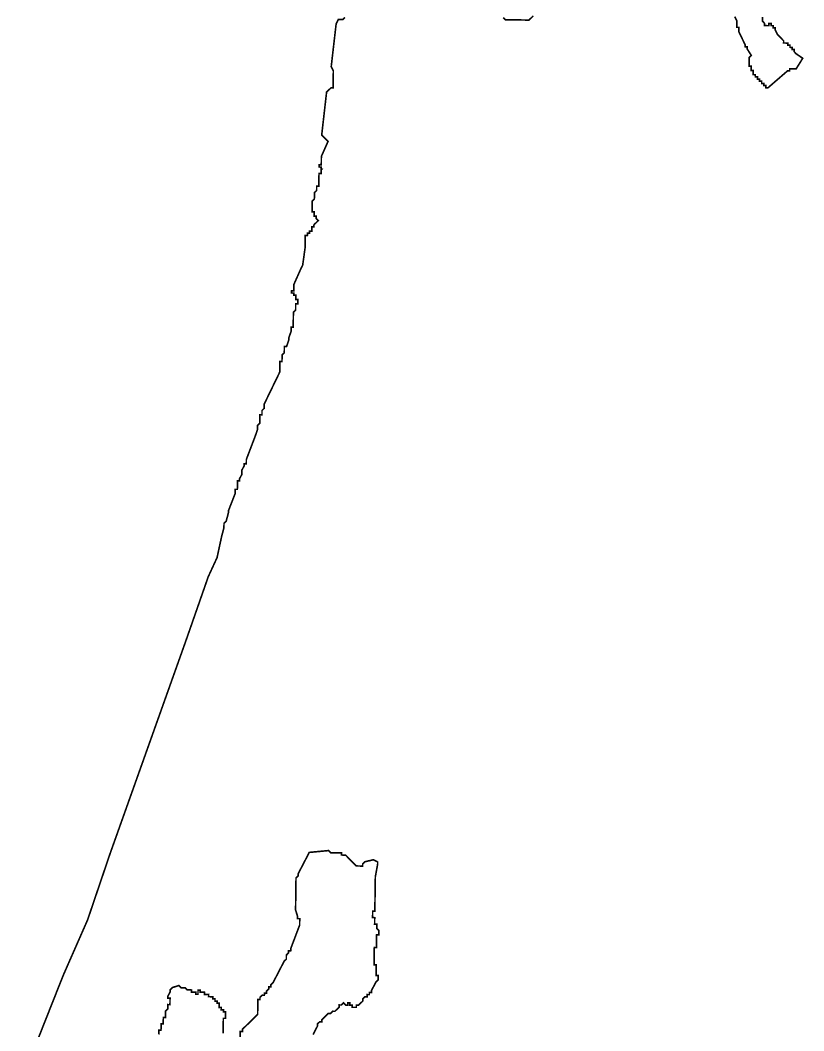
# Model space of a CAD drawing. Header units: metres. Extents: x 257673 to 289848, y 2129691 to 2228029.
# Drawn here: x 262944 to 264392, y 2224293 to 2226161 of the extents above; entities that cross this region are included whole.
import ezdxf

# ---------------------------------------------------------------- set-up
doc = ezdxf.new("R2010")
doc.units = ezdxf.units.M
doc.header["$MEASUREMENT"] = 0
doc.layers.add('HAZARDS LINE', color=1, linetype='Continuous')

msp = doc.modelspace()

# ---------------------------------------------------------------- linework, layer by layer
at = {"layer": 'HAZARDS LINE', "lineweight": 18}
for points in [[(262945.4, 2224198.2, 2.97, 2.97, 0), (263023.4, 2224395.1, 2.97, 2.97, 0), (263068.4, 2224497.5, 2.97, 2.97, 0), (263109.8, 2224619.6, 2.97, 2.97, 0), (263250.1, 2225013.6, 2.97, 2.97, 0), (263291.4, 2225131.9, 2.97, 2.97, 0), (263307.7, 2225167.3, 2.97, 2.97, 0), (263316.2, 2225206.7, 2.97, 2.97, 0), (263320.4, 2225222.5, 2.97, 2.97, 0), (263320.5, 2225230.4, 2.97, 2.97, 0), (263324.5, 2225234.4, 2.97, 2.97, 0), (263328.7, 2225250.1, 2.97, 2.97, 0), (263328.8, 2225254.1, 2.97, 2.97, 0), (263341.1, 2225285.6, 2.97, 2.97, 0), (263341.2, 2225293.5, 2.97, 2.97, 0), (263345.2, 2225293.5, 2.97, 2.97, 0), (263345.4, 2225309.3, 2.97, 2.97, 0), (263349.3, 2225309.2, 2.97, 2.97, 0), (263349.4, 2225313.2, 2.97, 2.97, 0), (263353.5, 2225321.1, 2.97, 2.97, 0), (263353.6, 2225329, 2.97, 2.97, 0), (263357.7, 2225336.8, 2.97, 2.97, 0), (263357.7, 2225340.8, 2.97, 2.97, 0), (263361.7, 2225340.7, 2.97, 2.97, 0), (263361.8, 2225348.7, 2.97, 2.97, 0), (263378.3, 2225392, 2.97, 2.97, 0), (263382.4, 2225403.8, 2.97, 2.97, 0), (263382.5, 2225411.7, 2.97, 2.97, 0), (263386.5, 2225415.6, 2.97, 2.97, 0), (263386.7, 2225431.5, 2.97, 2.97, 0), (263390.7, 2225431.4, 2.97, 2.97, 0), (263390.8, 2225439.3, 2.97, 2.97, 0), (263394.8, 2225443.2, 2.97, 2.97, 0), (263394.9, 2225451.2, 2.97, 2.97, 0), (263423.5, 2225510.1, 2.97, 2.97, 0), (263423.8, 2225529.9, 2.97, 2.97, 0), (263427.7, 2225529.9, 2.97, 2.97, 0), (263427.9, 2225541.8, 2.97, 2.97, 0), (263431.9, 2225545.7, 2.97, 2.97, 0), (263432.1, 2225557.5, 2.97, 2.97, 0), (263436.1, 2225557.5, 2.97, 2.97, 0), (263440.2, 2225569.3, 2.97, 2.97, 0), (263440.2, 2225573.3, 2.97, 2.97, 0), (263444.4, 2225585.1, 2.97, 2.97, 0), (263444.5, 2225593, 2.97, 2.97, 0), (263448.4, 2225593, 2.97, 2.97, 0), (263448.8, 2225620.7, 2.97, 2.97, 0), (263452.9, 2225624.6, 2.97, 2.97, 0), (263453, 2225636.5, 2.97, 2.97, 0), (263457, 2225636.4, 2.97, 2.97, 0), (263457.1, 2225644.3, 2.97, 2.97, 0), (263453.1, 2225644.4, 2.97, 2.97, 0), (263453.3, 2225652.3, 2.97, 2.97, 0), (263449.3, 2225652.3, 2.97, 2.97, 0), (263449.4, 2225656.3, 2.97, 2.97, 0), (263445.4, 2225656.4, 2.97, 2.97, 0), (263445.5, 2225660.3, 2.97, 2.97, 0), (263449.4, 2225660.3, 2.97, 2.97, 0), (263449.6, 2225672.1, 2.97, 2.97, 0), (263461.9, 2225699.7, 2.97, 2.97, 0), (263465.9, 2225707.6, 2.97, 2.97, 0), (263470.3, 2225739.2, 2.97, 2.97, 0), (263470.7, 2225762.9, 2.97, 2.97, 0), (263474.6, 2225762.9, 2.97, 2.97, 0), (263474.7, 2225766.8, 2.97, 2.97, 0), (263478.7, 2225766.8, 2.97, 2.97, 0), (263478.7, 2225770.7, 2.97, 2.97, 0), (263482.7, 2225770.7, 2.97, 2.97, 0), (263482.8, 2225778.6, 2.97, 2.97, 0), (263486.7, 2225778.5, 2.97, 2.97, 0), (263486.8, 2225782.5, 2.97, 2.97, 0), (263490.8, 2225786.4, 2.97, 2.97, 0), (263494.8, 2225790.3, 2.97, 2.97, 0), (263490.9, 2225794.3, 2.97, 2.97, 0), (263491, 2225798.3, 2.97, 2.97, 0), (263487, 2225798.3, 2.97, 2.97, 0), (263487.1, 2225806.3, 2.97, 2.97, 0), (263483.2, 2225806.3, 2.97, 2.97, 0), (263483.5, 2225826.1, 2.97, 2.97, 0), (263487.5, 2225830, 2.97, 2.97, 0), (263487.7, 2225841.9, 2.97, 2.97, 0), (263491.7, 2225845.8, 2.97, 2.97, 0), (263491.8, 2225853.7, 2.97, 2.97, 0), (263495.7, 2225853.7, 2.97, 2.97, 0), (263496.1, 2225877.4, 2.97, 2.97, 0), (263500, 2225877.4, 2.97, 2.97, 0), (263500.2, 2225885.3, 2.97, 2.97, 0), (263500.2, 2225889.2, 2.97, 2.97, 0), (263496.3, 2225889.3, 2.97, 2.97, 0), (263496.3, 2225893.3, 2.97, 2.97, 0), (263500.3, 2225893.2, 2.97, 2.97, 0), (263500.5, 2225909, 2.97, 2.97, 0), (263512.8, 2225936.6, 2.97, 2.97, 0), (263501.1, 2225948.6, 2.97, 2.97, 0), (263510.1, 2226027.7, 2.97, 2.97, 0), (263514.1, 2226031.6, 2.97, 2.97, 0), (263518.1, 2226035.5, 2.97, 2.97, 0), (263522.1, 2226035.5, 2.97, 2.97, 0), (263522.6, 2226067.1, 2.97, 2.97, 0), (263518.7, 2226075.1, 2.97, 2.97, 0), (263527.8, 2226154.2, 2.97, 2.97, 0), (263531.8, 2226162, 2.97, 2.97, 0), (263539.8, 2226161.9, 2.97, 2.97, 0), (263543.8, 2226165.8, 2.97, 2.97, 0)], [(263836.8, 2226165.6, 2.97, 2.97, 0), (263840.7, 2226161.6, 2.97, 2.97, 0), (263884.2, 2226160.9, 2.97, 2.97, 0), (263892.3, 2226168.8, 2.97, 2.97, 0)], [(264264.5, 2226167.4, 2.97, 2.97, 0), (264268.3, 2226159.4, 2.97, 2.97, 0), (264268.1, 2226147.5, 2.97, 2.97, 0), (264272.1, 2226147.5, 2.97, 2.97, 0), (264272, 2226139.5, 2.97, 2.97, 0), (264283.5, 2226115.6, 2.97, 2.97, 0), (264283.5, 2226111.7, 2.97, 2.97, 0), (264287.4, 2226111.6, 2.97, 2.97, 0), (264287.4, 2226107.6, 2.97, 2.97, 0), (264295.1, 2226095.6, 2.97, 2.97, 0), (264291.1, 2226091.7, 2.97, 2.97, 0), (264290.9, 2226075.9, 2.97, 2.97, 0), (264294.8, 2226075.9, 2.97, 2.97, 0), (264294.7, 2226067.9, 2.97, 2.97, 0), (264298.7, 2226067.9, 2.97, 2.97, 0), (264298.5, 2226060, 2.97, 2.97, 0), (264302.5, 2226059.9, 2.97, 2.97, 0), (264302.5, 2226055.9, 2.97, 2.97, 0), (264306.4, 2226055.9, 2.97, 2.97, 0), (264306.4, 2226051.9, 2.97, 2.97, 0), (264310.3, 2226051.9, 2.97, 2.97, 0), (264310.3, 2226047.9, 2.97, 2.97, 0), (264314.2, 2226047.9, 2.97, 2.97, 0), (264314.2, 2226043.9, 2.97, 2.97, 0), (264318.1, 2226043.8, 2.97, 2.97, 0), (264318.1, 2226039.9, 2.97, 2.97, 0), (264322, 2226039.8, 2.97, 2.97, 0), (264322, 2226035.9, 2.97, 2.97, 0), (264325.9, 2226035.8, 2.97, 2.97, 0), (264362, 2226067, 2.97, 2.97, 0), (264366, 2226066.9, 2.97, 2.97, 0), (264366, 2226070.9, 2.97, 2.97, 0), (264377.9, 2226070.7, 2.97, 2.97, 0), (264390.1, 2226090.3, 2.97, 2.97, 0), (264378.3, 2226098.4, 2.97, 2.97, 0), (264374.4, 2226102.4, 2.97, 2.97, 0), (264374.4, 2226106.4, 2.97, 2.97, 0), (264370.5, 2226106.4, 2.97, 2.97, 0), (264370.5, 2226110.4, 2.97, 2.97, 0), (264366.6, 2226110.5, 2.97, 2.97, 0), (264366.6, 2226114.4, 2.97, 2.97, 0), (264362.7, 2226114.5, 2.97, 2.97, 0), (264362.7, 2226118.4, 2.97, 2.97, 0), (264354.8, 2226118.6, 2.97, 2.97, 0), (264354.9, 2226122.5, 2.97, 2.97, 0), (264343.2, 2226134.6, 2.97, 2.97, 0), (264339.3, 2226142.5, 2.97, 2.97, 0), (264339.4, 2226146.5, 2.97, 2.97, 0), (264335.4, 2226146.6, 2.97, 2.97, 0), (264335.5, 2226150.5, 2.97, 2.97, 0), (264331.5, 2226150.6, 2.97, 2.97, 0), (264331.6, 2226154.5, 2.97, 2.97, 0), (264327.6, 2226154.6, 2.97, 2.97, 0), (264327.6, 2226150.6, 2.97, 2.97, 0), (264319.6, 2226150.7, 2.97, 2.97, 0), (264319.7, 2226154.7, 2.97, 2.97, 0), (264315.8, 2226158.7, 2.97, 2.97, 0), (264315.9, 2226166.6, 2.97, 2.97, 0)], [(263485.1, 2224285.5, 2.97, 2.97, 0), (263493.3, 2224301.3, 2.97, 2.97, 0), (263493.3, 2224305.2, 2.97, 2.97, 0), (263497.3, 2224309.1, 2.97, 2.97, 0), (263501.3, 2224309.1, 2.97, 2.97, 0), (263501.4, 2224313, 2.97, 2.97, 0), (263513.4, 2224324.7, 2.97, 2.97, 0), (263517.4, 2224324.7, 2.97, 2.97, 0), (263521.4, 2224328.6, 2.97, 2.97, 0), (263525.3, 2224328.5, 2.97, 2.97, 0), (263533.4, 2224336.3, 2.97, 2.97, 0), (263533.4, 2224340.3, 2.97, 2.97, 0), (263537.4, 2224340.2, 2.97, 2.97, 0), (263541.4, 2224344.1, 2.97, 2.97, 0), (263545.3, 2224340.1, 2.97, 2.97, 0), (263549.3, 2224340.1, 2.97, 2.97, 0), (263549.3, 2224344, 2.97, 2.97, 0), (263553.3, 2224344, 2.97, 2.97, 0), (263553.2, 2224340, 2.97, 2.97, 0), (263557.2, 2224340, 2.97, 2.97, 0), (263557.1, 2224336, 2.97, 2.97, 0), (263561.1, 2224335.9, 2.97, 2.97, 0), (263565, 2224335.9, 2.97, 2.97, 0), (263565.1, 2224339.8, 2.97, 2.97, 0), (263569.1, 2224339.8, 2.97, 2.97, 0), (263577.1, 2224347.6, 2.97, 2.97, 0), (263577.1, 2224351.5, 2.97, 2.97, 0), (263581.2, 2224355.5, 2.97, 2.97, 0), (263585.1, 2224355.4, 2.97, 2.97, 0), (263585.2, 2224359.4, 2.97, 2.97, 0), (263589.1, 2224359.3, 2.97, 2.97, 0), (263589.2, 2224363.3, 2.97, 2.97, 0), (263593.2, 2224363.2, 2.97, 2.97, 0), (263593.2, 2224367.2, 2.97, 2.97, 0), (263597.3, 2224375, 2.97, 2.97, 0), (263601.4, 2224382.9, 2.97, 2.97, 0), (263605.4, 2224386.8, 2.97, 2.97, 0), (263605.4, 2224390.7, 2.97, 2.97, 0), (263605.5, 2224394.7, 2.97, 2.97, 0), (263601.5, 2224394.8, 2.97, 2.97, 0), (263601.6, 2224398.7, 2.97, 2.97, 0), (263601.6, 2224402.7, 2.97, 2.97, 0), (263601.7, 2224406.6, 2.97, 2.97, 0), (263601.8, 2224410.6, 2.97, 2.97, 0), (263601.8, 2224414.6, 2.97, 2.97, 0), (263597.9, 2224414.6, 2.97, 2.97, 0), (263597.9, 2224418.6, 2.97, 2.97, 0), (263598, 2224422.5, 2.97, 2.97, 0), (263598, 2224426.5, 2.97, 2.97, 0), (263598.1, 2224430.5, 2.97, 2.97, 0), (263598.1, 2224434.4, 2.97, 2.97, 0), (263598.2, 2224438.4, 2.97, 2.97, 0), (263598.2, 2224442.3, 2.97, 2.97, 0), (263598.3, 2224446.3, 2.97, 2.97, 0), (263602.3, 2224446.2, 2.97, 2.97, 0), (263602.4, 2224454.2, 2.97, 2.97, 0), (263602.4, 2224458.1, 2.97, 2.97, 0), (263602.5, 2224462.1, 2.97, 2.97, 0), (263602.5, 2224466, 2.97, 2.97, 0), (263602.6, 2224470, 2.97, 2.97, 0), (263606.6, 2224469.9, 2.97, 2.97, 0), (263606.6, 2224473.9, 2.97, 2.97, 0), (263606.7, 2224477.9, 2.97, 2.97, 0), (263602.8, 2224481.9, 2.97, 2.97, 0), (263602.8, 2224485.8, 2.97, 2.97, 0), (263602.9, 2224489.8, 2.97, 2.97, 0), (263598.9, 2224489.8, 2.97, 2.97, 0), (263599, 2224493.8, 2.97, 2.97, 0), (263599, 2224497.8, 2.97, 2.97, 0), (263599.1, 2224501.7, 2.97, 2.97, 0), (263595.1, 2224501.8, 2.97, 2.97, 0), (263595.2, 2224505.7, 2.97, 2.97, 0), (263595.3, 2224509.7, 2.97, 2.97, 0), (263595.3, 2224513.7, 2.97, 2.97, 0), (263599.3, 2224513.6, 2.97, 2.97, 0), (263599.3, 2224517.6, 2.97, 2.97, 0), (263599.4, 2224521.5, 2.97, 2.97, 0), (263599.4, 2224525.5, 2.97, 2.97, 0), (263599.5, 2224529.4, 2.97, 2.97, 0), (263599.6, 2224533.4, 2.97, 2.97, 0), (263599.6, 2224537.4, 2.97, 2.97, 0), (263599.7, 2224541.3, 2.97, 2.97, 0), (263599.8, 2224549.2, 2.97, 2.97, 0), (263599.8, 2224553.2, 2.97, 2.97, 0), (263599.9, 2224557.2, 2.97, 2.97, 0), (263600.2, 2224577, 2.97, 2.97, 0), (263604.5, 2224600.7, 2.97, 2.97, 0), (263604.5, 2224604.6, 2.97, 2.97, 0), (263596.7, 2224608.7, 2.97, 2.97, 0), (263580.8, 2224605, 2.97, 2.97, 0), (263576.8, 2224601.1, 2.97, 2.97, 0), (263576.7, 2224597.1, 2.97, 2.97, 0), (263572.8, 2224597.1, 2.97, 2.97, 0), (263568.8, 2224597.2, 2.97, 2.97, 0), (263564.8, 2224597.3, 2.97, 2.97, 0), (263545.3, 2224617.3, 2.97, 2.97, 0), (263541.4, 2224617.4, 2.97, 2.97, 0), (263537.4, 2224617.5, 2.97, 2.97, 0), (263537.5, 2224621.4, 2.97, 2.97, 0), (263533.5, 2224621.5, 2.97, 2.97, 0), (263529.5, 2224621.5, 2.97, 2.97, 0), (263525.6, 2224621.6, 2.97, 2.97, 0), (263521.6, 2224621.6, 2.97, 2.97, 0), (263517.7, 2224621.7, 2.97, 2.97, 0), (263513.8, 2224625.7, 2.97, 2.97, 0), (263478.1, 2224622.3, 2.97, 2.97, 0), (263457.7, 2224583, 2.97, 2.97, 0), (263457.7, 2224579, 2.97, 2.97, 0), (263453.6, 2224575.1, 2.97, 2.97, 0), (263452.8, 2224515.7, 2.97, 2.97, 0), (263456.6, 2224503.8, 2.97, 2.97, 0), (263456.5, 2224499.8, 2.97, 2.97, 0), (263460.5, 2224499.8, 2.97, 2.97, 0), (263460.3, 2224487.9, 2.97, 2.97, 0), (263443.9, 2224444.5, 2.97, 2.97, 0), (263443.8, 2224440.6, 2.97, 2.97, 0), (263439.8, 2224440.6, 2.97, 2.97, 0), (263439.8, 2224436.7, 2.97, 2.97, 0), (263435.8, 2224432.8, 2.97, 2.97, 0), (263435.7, 2224424.9, 2.97, 2.97, 0), (263431.6, 2224421, 2.97, 2.97, 0), (263411.3, 2224381.7, 2.97, 2.97, 0), (263407.3, 2224377.7, 2.97, 2.97, 0), (263407.2, 2224373.8, 2.97, 2.97, 0), (263403.2, 2224373.8, 2.97, 2.97, 0), (263403.2, 2224369.9, 2.97, 2.97, 0), (263399.2, 2224366, 2.97, 2.97, 0), (263399.1, 2224362, 2.97, 2.97, 0), (263395.2, 2224362.1, 2.97, 2.97, 0), (263395.1, 2224358.1, 2.97, 2.97, 0), (263391.1, 2224358.2, 2.97, 2.97, 0), (263387.1, 2224354.3, 2.97, 2.97, 0), (263387.1, 2224350.3, 2.97, 2.97, 0), (263383.1, 2224350.4, 2.97, 2.97, 0), (263382.7, 2224322.7, 2.97, 2.97, 0), (263362.6, 2224303.1, 2.97, 2.97, 0), (263358.6, 2224299.2, 2.97, 2.97, 0), (263354.6, 2224295.3, 2.97, 2.97, 0), (263354.5, 2224291.4, 2.97, 2.97, 0), (263350.6, 2224291.4, 2.97, 2.97, 0), (263350.4, 2224279.6, 2.97, 2.97, 0)], [(263318.9, 2224287.9, 2.97, 2.97, 0), (263319.3, 2224315.6, 2.97, 2.97, 0), (263323.2, 2224315.6, 2.97, 2.97, 0), (263323.4, 2224327.5, 2.97, 2.97, 0), (263319.4, 2224327.5, 2.97, 2.97, 0), (263319.5, 2224331.5, 2.97, 2.97, 0), (263315.5, 2224331.5, 2.97, 2.97, 0), (263315.6, 2224335.5, 2.97, 2.97, 0), (263311.6, 2224335.6, 2.97, 2.97, 0), (263311.7, 2224343.5, 2.97, 2.97, 0), (263307.8, 2224343.5, 2.97, 2.97, 0), (263307.8, 2224347.5, 2.97, 2.97, 0), (263303.9, 2224347.5, 2.97, 2.97, 0), (263303.9, 2224351.5, 2.97, 2.97, 0), (263300, 2224351.6, 2.97, 2.97, 0), (263300, 2224355.5, 2.97, 2.97, 0), (263292.1, 2224355.6, 2.97, 2.97, 0), (263292.2, 2224359.6, 2.97, 2.97, 0), (263284.3, 2224359.7, 2.97, 2.97, 0), (263284.3, 2224363.7, 2.97, 2.97, 0), (263276.4, 2224363.8, 2.97, 2.97, 0), (263276.4, 2224367.7, 2.97, 2.97, 0), (263272.5, 2224367.8, 2.97, 2.97, 0), (263272.4, 2224359.9, 2.97, 2.97, 0), (263268.4, 2224359.9, 2.97, 2.97, 0), (263268.5, 2224363.9, 2.97, 2.97, 0), (263260.6, 2224364, 2.97, 2.97, 0), (263260.6, 2224368, 2.97, 2.97, 0), (263252.7, 2224368.1, 2.97, 2.97, 0), (263248.8, 2224372.1, 2.97, 2.97, 0), (263240.9, 2224372.2, 2.97, 2.97, 0), (263237, 2224376.2, 2.97, 2.97, 0), (263225, 2224372.4, 2.97, 2.97, 0), (263221, 2224368.5, 2.97, 2.97, 0), (263221, 2224364.6, 2.97, 2.97, 0), (263216.9, 2224356.7, 2.97, 2.97, 0), (263216.8, 2224352.8, 2.97, 2.97, 0), (263220.8, 2224352.7, 2.97, 2.97, 0), (263220.6, 2224340.8, 2.97, 2.97, 0), (263216.7, 2224340.9, 2.97, 2.97, 0), (263216.6, 2224333, 2.97, 2.97, 0), (263212.5, 2224329.1, 2.97, 2.97, 0), (263212.4, 2224317.2, 2.97, 2.97, 0), (263208.4, 2224317.2, 2.97, 2.97, 0), (263208.2, 2224305.4, 2.97, 2.97, 0), (263204.3, 2224305.4, 2.97, 2.97, 0), (263204.1, 2224293.5, 2.97, 2.97, 0), (263200.2, 2224293.6, 2.97, 2.97, 0), (263200, 2224285.7, 2.97, 2.97, 0)]]:
    msp.add_lwpolyline(points, format="xyseb", dxfattribs=at)
at = {"layer": 'HAZARDS LINE', "lineweight": 18, "const_width": 2.97}
msp.add_lwpolyline([(263504.1, 2225885.2), (263500.2, 2225885.3)], close=True, dxfattribs=at)

doc.saveas('drawing.dxf')
